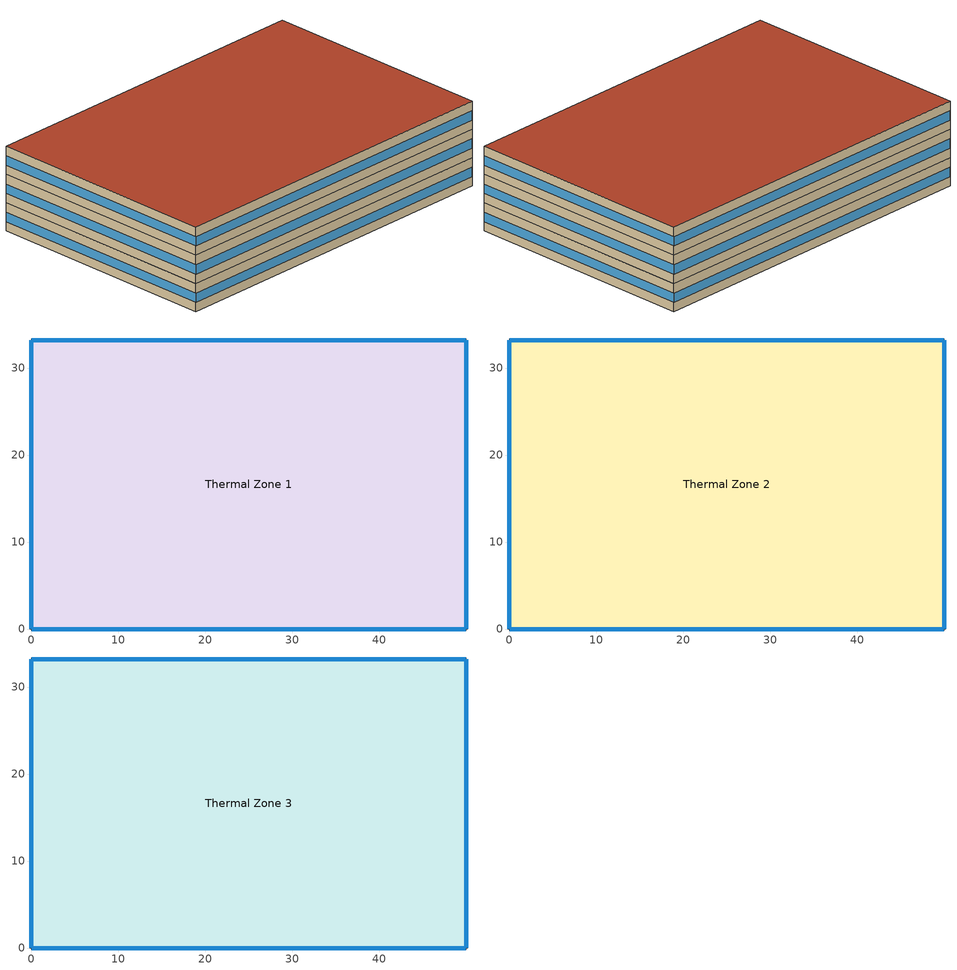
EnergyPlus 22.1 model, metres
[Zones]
Thermal Zone 1
 floor ground (ext-slab): 49.99,33.22 49.99,0 0,0 0,33.22 z0
 wall outside (Steel Frame Non-res Ext Wall): 49.99,33.22 0,33.22 0,0 49.99,0 49.99,33.22 z0:3.96
 window (Window Non-res Fixed): 49.96,33.22 0.03,33.22 / 0,33.2 0,0.03 / 49.99,0.03 49.99,33.2 / 0.03,0 49.96,0 z1.31:2.62
Thermal Zone 2
 floor to Thermal Zone 1 (INT-FLOOR-TOPSIDE): 49.99,33.22 49.99,0 0,0 0,33.22 z3.96
 wall outside (Steel Frame Non-res Ext Wall): 0,0 49.99,0 49.99,33.22 0,33.22 0,0 z3.96:7.92
 window (Window Non-res Fixed): 0.03,0 49.96,0 / 49.99,0.03 49.99,33.2 / 49.96,33.22 0.03,33.22 / 0,33.2 0,0.03 z5.27:6.58
Thermal Zone 3
 floor to Thermal Zone 2 (INT-FLOOR-TOPSIDE): 49.99,33.22 49.99,0 0,0 0,33.22 z7.92
 wall outside (Steel Frame Non-res Ext Wall): 0,33.22 0,0 49.99,0 49.99,33.22 0,33.22 z7.92:11.89
 window (Window Non-res Fixed): 0,33.2 0,0.03 / 0.03,0 49.96,0 / 49.99,0.03 49.99,33.2 / 49.96,33.22 0.03,33.22 z9.23:10.54
 roof outside (IEAD Non-res Roof): 49.99,0 49.99,33.22 0,33.22 0,0 z11.89
[SizingPeriod:DesignDay] Day of Month=21; Humidity Condition Type=Wetbulb; Barometric Pressure {Pa}=99063; Rain Indicator=No; Snow Indicator=No; Daylight Saving Time Indicator=No; Solar Model Indicator=ASHRAEClearSky
Name | Month | Day Type | Maximum Dry-Bulb Temperature {C} | Daily Dry-Bulb Temperature Range {deltaC} | Wetbulb or DewPoint at Maximum Dry-Bulb {C} | Wind Speed {m/s} | Wind Direction {deg} | Sky Clearness
CHICAGO Ann Clg .4% Condns WB=>MDB | 7 | SummerDesignDay | 31.2 | 10.7 | 25.5 | 5.3 | 230 | 1
CHICAGO Ann Htg 99.6% Condns DB | 1 | WinterDesignDay | -20.6 | 0 | -20.6 | 4.9 | 270 | 0
[Building]
simplified Bldg Medium Office New2004_v1.3_5.0: North Axis {deg}=0; Terrain=City; Loads Convergence Tolerance Value {W}=0.04; Temperature Convergence Tolerance Value {deltaC}=0.2; Solar Distribution=FullInteriorAndExterior; Maximum Number of Warmup Days=25; Minimum Number of Warmup Days=6
[Site:Location]
USA IL-CHICAGO-OHARE: Latitude {deg}=41.77; Longitude {deg}=-87.75; Time Zone {hr}=-6; Elevation {m}=190
[Construction]
INT-FLOOR-TOPSIDE: MAT-CC05 4 HW CONCRETE, CP02 CARPET PAD
InteriorFurnishings: Std Wood 6inch
Steel Frame Non-res Ext Wall: Wood Siding, Steel Frame NonRes Wall Insulation, 1/2IN Gypsum
IEAD Non-res Roof: Roof Membrane, IEAD NonRes Roof Insulation, Metal Decking
ext-slab: HW CONCRETE, CP02 CARPET PAD
Window Non-res Fixed: NonRes Fixed Assembly Window
[Material] Thermal Absorptance=0.9
Name | Roughness | Thickness {m} | Conductivity {W/m-K} | Density {kg/m3} | Specific Heat {J/kg-K} | Solar Absorptance | Visible Absorptance
Std Wood 6inch | MediumSmooth | 0.15 | 0.12 | 540 | 1210 | 0.7 | 0.7
Wood Siding | MediumSmooth | 0.01 | 0.11 | 544.62 | 1210 | 0.78 | 0.78
Steel Frame NonRes Wall Insulation | MediumRough | 0.0870565 | 0.049 | 265 | 836.8 | 0.7 | 0.7
1/2IN Gypsum | Smooth | 0.0127 | 0.16 | 784.9 | 830 | 0.92 | 0.92
Roof Membrane | VeryRough | 0.0095 | 0.16 | 1121.29 | 1460 | 0.7 | 0.7
IEAD NonRes Roof Insulation | MediumRough | 0.127339 | 0.049 | 265 | 836.8 | 0.7 | 0.7
Metal Decking | MediumSmooth | 0.0015 | 45.006 | 7680 | 418.4 | 0.7 | 0.3
HW CONCRETE; MAT-CC05 4 HW CONCRETE | Rough | 0.1016 | 1.311 | 2240 | 836.8 | 0.7 | 0.7
[Material:NoMass]
CP02 CARPET PAD: Roughness=VeryRough; Thermal Resistance {m2-K/W}=0.2165; Thermal Absorptance=0.9; Solar Absorptance=0.7; Visible Absorptance=0.8
[WindowMaterial:SimpleGlazingSystem]
NonRes Fixed Assembly Window: U-Factor {W/m2-K}=3.23646; Solar Heat Gain Coefficient=0.39
[Zone] Multiplier=1; Part of Total Floor Area=Yes
Thermal Zone 1; Thermal Zone 2; Thermal Zone 3
[InternalMass] Construction=InteriorFurnishings; Surface Area {m2}=3319
Name | Zone or ZoneList
Thermal Zone 1 Internal Mass | Thermal Zone 1
Thermal Zone 2 Internal Mass | Thermal Zone 2
Thermal Zone 3 Internal Mass | Thermal Zone 3
[ElectricEquipment]
Core_bottom_Elevators_Equip: Zone or ZoneList or Space or SpaceList=Thermal Zone 1; Schedule=BLDG_ELEVATORS; Design Level Calculation Method=EquipmentLevel; Design Level {W}=32109.9; Fraction Latent=0; Fraction Radiant=0.5; Fraction Lost=0
[Exterior:Lights]
Exterior Facade Lighting: Schedule=ALWAYS_ON; Design Level {W}=14804; Control Option=AstronomicalClock
[HVACTemplate:Thermostat]
All Zones: Heating Setpoint Schedule=HTGSETP_SCH; Cooling Setpoint Schedule=CLGSETP_SCH
[HVACTemplate:Zone:VAV] Template Thermostat=All Zones; Supply Air Maximum Flow Rate {m3/s}=autosize; Zone Minimum Air Flow Input Method=Constant; Constant Minimum Air Flow Fraction=0.3; Outdoor Air Method=flow/person; Outdoor Air Flow Rate per Person {m3/s}=0.0375; Outdoor Air Flow Rate per Zone Floor Area {m3/s-m2}=0; Outdoor Air Flow Rate per Zone {m3/s}=0; Reheat Coil Type=Electric; Damper Heating Action=NORMAL; Baseboard Heating Type=None; Baseboard Heating Capacity {W}=autosize; Zone Cooling Design Supply Air Temperature Input Method=SystemSupplyAirTemperature; Zone Cooling Design Supply Air Temperature {C}=12.8; Zone Heating Design Supply Air Temperature Input Method=SupplyAirTemperature; Zone Heating Design Supply Air Temperature {C}=50
Name | Template VAV System
Thermal Zone 1 | DXVAV Sys 1
Thermal Zone 2 | DXVAV Sys 2
Thermal Zone 3 | DXVAV Sys 3
[HVACTemplate:System:PackagedVAV] System Availability Schedule=FanAvailSched; Supply Fan Maximum Flow Rate {m3/s}=autosize; Supply Fan Minimum Flow Rate {m3/s}=autosize; Supply Fan Placement=DrawThrough; Supply Fan Total Efficiency=0.7; Supply Fan Delta Pressure {Pa}=1000; Supply Fan Motor Efficiency=0.9; Supply Fan Motor in Air Stream Fraction=1; Cooling Coil Type=TwoSpeedDX; Cooling Coil Design Setpoint {C}=12.8; Cooling Coil Gross Rated Total Capacity {W}=autosize; Cooling Coil Gross Rated Sensible Heat Ratio=autosize; Cooling Coil Gross Rated COP {W/W}=3; Heating Coil Type=Gas; Heating Coil Design Setpoint {C}=10; Heating Coil Capacity {W}=autosize; Gas Heating Coil Efficiency=0.8; Maximum Outdoor Air Flow Rate {m3/s}=autosize; Minimum Outdoor Air Flow Rate {m3/s}=autosize; Minimum Outdoor Air Control Type=ProportionalMinimum; Minimum Outdoor Air Schedule=Min OA Sched; Economizer Type=DifferentialDryBulb; Economizer Lockout=NoLockout; Economizer Maximum Limit Dry-Bulb Temperature {C}=28; Economizer Maximum Limit Enthalpy {J/kg}=64000; Economizer Minimum Limit Dry-Bulb Temperature {C}=-100; Supply Fan Part-Load Power Coefficients=InletVaneDampers; Night Cycle Control=CycleOnAny; Heat Recovery Type=None; Sensible Heat Recovery Effectiveness=0.7; Latent Heat Recovery Effectiveness=0.65; Cooling Coil Setpoint Reset Type=None; Heating Coil Setpoint Reset Type=None; Dehumidification Control Type=None; Dehumidification Setpoint {percent}=60; Humidifier Type=None; Humidifier Rated Capacity {m3/s}=0.000001; Humidifier Rated Electric Power {W}=2690; Humidifier Setpoint {percent}=30; Sizing Option=NonCoincident
DXVAV Sys 1; DXVAV Sys 2; DXVAV Sys 3
[Schedule:Compact]
BLDG_ELEVATORS: Through: 12/31, For: Weekdays SummerDesignDay, Until: 07:00, 0, Until: 08:00, 0.35, Until: 09:00, 0.69, Until: 10:00, 0.43, Until: 11:00, 0.37, Until: 12:00, 0.43, Until: 13:00, 0.58, Until: 14:00, 0.48, Until: 15:00, 0.37, Until: 16:00, 0.37, Until: 17:00, 0.46, Until: 18:00, 0.62, Until: 19:00, 0.12, Until: 20:00, 0.04, Until: 21:00, 0.04, Until: 24:00, 0, For: Saturday WinterDesignDay, Until: 07:00, 0, Until: 08:00, 0.16, Until: 09:00, 0.14, Until: 10:00, 0.21, Until: 11:00, 0.18, Until: 12:00, 0.25, Until: 13:00, 0.21, Until: 14:00, 0.13, Until: 15:00, 0.08, Until: 16:00, 0.04, Until: 17:00, 0.05, Until: 18:00, 0.06, Until: 24:00, 0, For: Sunday Holidays AllOtherDays, Until: 24:00, 0
ALWAYS_ON: Through: 12/31, For: AllDays, Until: 24:00, 1
Min OA Sched: Through: 12/31, For: WeekDays CustomDay1 CustomDay2, Until: 8:00, 0, Until: 21:00, 1, Until: 24:00, 0, For: Weekends Holiday, Until: 24:00, 0, For: SummerDesignDay, Until: 24:00, 1, For: WinterDesignDay, Until: 24:00, 1
FanAvailSched: Through: 12/31, For: WeekDays CustomDay1 CustomDay2, Until: 7:00, 0, Until: 21:00, 1, Until: 24:00, 0, For: Weekends Holiday, Until: 24:00, 0, For: SummerDesignDay, Until: 24:00, 1, For: WinterDesignDay, Until: 24:00, 1
CLGSETP_SCH: Through: 12/31, For: Weekdays SummerDesignDay, Until: 06:00, 26.7, Until: 22:00, 24, Until: 24:00, 26.7, For: Saturday, Until: 06:00, 26.7, Until: 18:00, 24, Until: 24:00, 26.7, For WinterDesignDay, Until: 24:00, 26.7, For: AllOtherDays, Until: 24:00, 26.7
HTGSETP_SCH: Through: 12/31, For: Weekdays, Until: 06:00, 15.6, Until: 22:00, 21, Until: 24:00, 15.6, For SummerDesignDay, Until: 24:00, 15.6, For: Saturday, Until: 06:00, 15.6, Until: 18:00, 21, Until: 24:00, 15.6, For: WinterDesignDay, Until: 24:00, 21, For: AllOtherDays, Until: 24:00, 15.6
